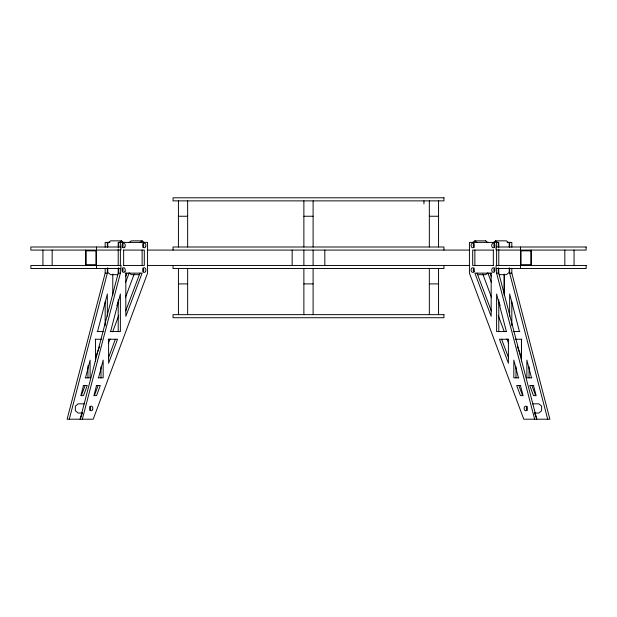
<?xml version="1.0" encoding="UTF-8"?>
<svg xmlns="http://www.w3.org/2000/svg" width="617" height="617" viewBox="0 0 617 617"><rect width="100%" height="100%" fill="white"/><g stroke="black" fill="none" stroke-linecap="round" stroke-linejoin="round"><path stroke-width="0.93" d="M105.168 268.333L105.168 273.138L67.114 419.198L93.206 419.198L147.563 273.138L147.563 242.388L118.209 242.388L118.209 247.193M69.289 419.198L107.335 273.138L107.335 268.333M83.496 385.525L80.866 395.628L83.496 395.628L87.252 385.525L83.202 385.525M85.501 377.843L90.113 360.112L90.113 377.843L85.169 377.843M97.555 331.56L107.335 294L107.335 316.151M118.209 268.333L118.209 273.138L80.156 419.198L82.508 412.889M82.331 419.198L120.384 273.138L120.384 268.333M96.537 385.525L93.907 395.628L96.537 395.628L100.301 385.525L96.244 385.525M98.543 377.843L103.162 360.112L103.162 377.843L98.219 377.843M110.597 331.56L120.384 294L120.384 331.56L110.204 331.56M81.321 395.628L85.077 385.525M95.357 357.906L99.661 346.353M108.345 343.461L110.019 338.957M112.71 331.745L118.749 315.511M125.459 297.479L134.182 274.041M94.37 395.628L98.126 385.525M108.407 357.906L115.348 339.25M125.552 276.74L126.909 273.138M116.852 305.538L118.209 301.937M125.683 282.139L129.084 273.138M125.683 310.937L139.951 273.138M119.351 242.581L121.472 240.854L123.593 242.581M129.138 242.581L131.259 240.854L142.126 240.854L144.247 242.581M140.013 242.581L142.126 240.854M472.738 242.581L474.874 240.854L485.741 240.854M493.399 242.581L495.528 240.854L506.403 240.854L509.21 243.16L509.21 246.846M487.846 272.945L485.733 274.673L477.573 274.673M178.421 216.251L187.645 216.251M303.88 216.251L313.104 216.251M429.339 216.251L438.564 216.251M121.472 240.854L110.597 240.854L107.774 243.16L107.774 246.846M109.849 242.388L105.168 242.388L105.168 247.193M507.135 242.388L511.832 242.388L511.825 247.193M123.346 250.078L144.301 250.078L144.301 265.449L123.346 265.449M147.293 250.078L469.699 250.078M493.639 250.078L472.684 250.078L472.684 265.449L493.639 265.449M147.293 265.449L469.699 265.449M105.168 273.138L107.335 273.138M118.209 273.138L120.384 273.138M125.243 273.138L142.126 273.138L125.822 316.344L125.822 273.138M491.757 273.138L474.859 273.138L491.163 316.344L491.178 273.138M496.6 268.333L496.6 273.138L498.775 273.138L536.829 419.198L534.476 412.889M509.65 268.333L509.65 273.138L511.825 273.138L549.886 419.198L523.779 419.198L469.421 273.138L469.437 242.388L498.775 242.388L498.775 247.193M117.847 274.673L110.597 274.673L107.774 272.367L107.774 267.755M139.411 274.673L131.259 274.673L129.138 272.945M499.138 274.673L506.387 274.673L509.21 272.367L509.21 267.755M178.421 283.897L187.645 283.897M303.88 283.897L313.104 283.897M429.339 283.897L438.564 283.897M97.162 331.56L103.779 331.56M513.221 331.56L519.838 331.56M95.165 339.25L101.797 339.25M108.206 339.25L117.523 339.25L108.6 363.236L108.6 339.25M508.778 339.25L499.462 339.25L508.393 363.236L508.393 339.25M515.187 339.25L521.835 339.25M518.781 377.843L513.822 377.843L513.822 360.112L518.457 377.843M531.831 377.843L526.872 377.843L526.872 360.112L531.499 377.843M520.756 385.525L516.684 385.525L520.447 395.628L523.077 395.628L520.447 385.525M533.798 385.525L529.733 385.525L533.489 395.628L536.127 395.628L533.489 385.525M84.529 403.827L78.182 403.827L75.359 406.133L75.359 410.745L78.182 413.051L82.717 413.051M532.463 403.827L538.803 403.827L541.626 406.133L541.626 410.745L538.803 413.051L534.268 413.051M495.513 240.854L497.634 242.581M485.733 240.854L487.862 242.581M474.859 240.854L476.98 242.581M490.075 273.138L491.441 276.74M487.908 273.138L491.302 282.139M498.775 301.937L500.132 305.538M477.034 273.138L491.302 310.937M517.331 346.353L521.627 357.906M531.908 385.525L535.679 395.628M482.803 274.041L491.541 297.479M498.243 315.511L504.29 331.745M506.966 338.957L508.655 343.461M501.636 339.25L508.578 357.906M518.858 385.525L522.63 395.628M509.65 273.138L547.695 419.198M519.445 331.56L509.65 294L509.65 316.151M496.6 273.138L534.654 419.198M574.057 250.078L574.072 265.449M564.833 250.078L564.84 265.449M531.391 250.078L531.391 265.449M529.047 366.645L529.062 377.843M521.45 356.518L521.45 339.25L521.434 361.315M520.517 247.001L520.517 268.526M515.997 366.645L516.013 377.843M511.825 268.333L511.832 273.138M511.825 301.705L511.832 325.784M509.65 242.388L509.65 247.193M504.228 292.342L504.228 274.095L504.212 295.219M498.775 249.114L498.775 265.449M498.775 268.333L498.775 273.138M498.775 299.785L498.791 331.56M498.343 243.16L498.343 246.846M498.343 267.755L498.343 272.367M496.6 242.388L496.6 247.193M496.6 249.114L496.6 265.449M493.338 250.078L493.338 265.449M474.859 250.078L474.859 265.449M443.947 250.078L443.947 247.001L173.038 247.001L173.038 250.078M443.947 265.449L443.947 268.526L173.038 268.526L173.038 265.449M438.564 200.872L438.564 247.001M438.564 268.526L438.564 314.647M429.339 200.872L429.339 247.001M429.339 268.526L429.339 314.647M423.956 200.872L423.956 203.949M324.827 250.078L324.827 265.449M313.104 200.872L313.104 247.001M313.104 250.078L313.104 265.449M313.104 268.526L313.104 314.647M303.88 200.872L303.88 247.001M303.88 250.078L303.88 265.449M303.88 268.526L303.88 314.647M292.157 250.078L292.157 265.449M187.645 200.872L187.645 247.001M187.645 268.526L187.645 314.647M178.421 200.872L178.421 247.001M178.421 268.526L178.421 314.647M142.126 250.078L142.126 265.449M123.647 250.078L123.647 265.449M120.384 242.388L120.384 247.193M120.384 249.114L120.384 265.449M118.649 243.16L118.649 246.846M118.649 267.755L118.649 272.367M118.209 249.114L118.209 265.449M118.209 299.785L118.209 331.56M112.772 274.095L112.772 295.219M107.335 242.388L107.335 247.193M105.168 301.705L105.168 325.784M100.987 366.645L100.987 377.843M96.468 247.001L96.468 268.526M95.55 339.25L95.55 361.315M87.938 365.711L87.938 377.843M85.593 250.078L85.593 265.449M52.16 250.078L52.16 265.449M42.928 250.078L42.928 265.449M527.111 410.436A2.306 1.627 -90 0 1 527.111 406.441M494.364 271.696A2.306 1.627 -90 0 1 494.703 268.063M474.041 272.058A2.306 1.627 -90 0 1 474.041 268.063M474.041 247.463A2.306 1.627 -90 0 1 474.041 243.468M494.364 247.093A2.306 1.627 -90 0 1 494.703 243.468M89.874 406.441A2.306 1.627 -90 0 1 89.874 410.436M122.289 268.063A2.306 1.627 -90 0 1 122.621 271.696M142.943 268.063A2.306 1.627 -90 0 1 142.943 272.058M142.943 243.468A2.306 1.627 -90 0 1 142.943 247.463M122.289 243.468A2.306 1.627 -90 0 1 122.621 247.093M443.947 197.802L173.038 197.802L173.038 200.872L443.947 200.872L443.947 197.802M120.924 247.001L30.85 247.001L30.85 250.078L120.924 250.078L120.924 247.001M586.15 247.001L496.06 247.001L496.06 250.078L586.15 250.078L586.135 247.001M95.92 250.841L86.141 250.841L86.141 264.685L95.92 264.685L95.92 250.841M530.851 250.841L521.064 250.841L521.064 264.685L530.851 264.685L530.851 250.841M120.924 265.449L30.85 265.449L30.85 268.526L120.924 268.526L120.924 265.449M586.15 265.449L496.06 265.449L496.06 268.526L586.15 268.526L586.135 265.449M443.939 314.647L173.038 314.647L173.038 317.724L443.939 317.724L443.939 314.647M506.387 331.56L496.6 331.56L496.6 294L506.387 331.56M473.841 247.093A2.306 1.627 -90 0 0 473.108 243.237A2.306 1.627 -90 0 0 471.11 246.06A2.306 1.627 -90 0 0 473.841 247.093M526.91 410.066A2.306 1.627 -90 0 0 526.178 406.21A2.306 1.627 -90 0 0 524.18 409.032A2.306 1.627 -90 0 0 526.91 410.066M494.495 271.696A2.306 1.627 -90 0 0 493.762 267.832A2.306 1.627 -90 0 0 491.764 270.662A2.306 1.627 -90 0 0 494.495 271.696M474.095 271.218A2.306 1.627 -90 0 0 472.684 267.755A2.306 1.627 -90 0 0 471.272 271.218A2.306 1.627 -90 0 0 474.095 271.218M494.495 247.093A2.306 1.627 -90 0 0 493.762 243.237A2.306 1.627 -90 0 0 491.764 246.06A2.306 1.627 -90 0 0 494.495 247.093M125.058 271.218A2.306 1.627 -90 0 0 123.647 267.755A2.306 1.627 -90 0 0 122.235 271.218A2.306 1.627 -90 0 0 125.058 271.218M145.458 271.696A2.306 1.627 -90 0 0 144.725 267.832A2.306 1.627 -90 0 0 142.728 270.662A2.306 1.627 -90 0 0 145.458 271.696M124.796 247.093A2.306 1.627 -90 0 0 124.071 243.237A2.306 1.627 -90 0 0 122.073 246.06A2.306 1.627 -90 0 0 124.796 247.093M145.712 246.615A2.306 1.627 -90 0 0 144.301 243.16A2.306 1.627 -90 0 0 142.889 246.615A2.306 1.627 -90 0 0 145.712 246.615M92.643 409.588A2.306 1.627 -90 0 0 91.231 406.133A2.306 1.627 -90 0 0 89.82 409.588A2.306 1.627 -90 0 0 92.643 409.588"/></g></svg>
